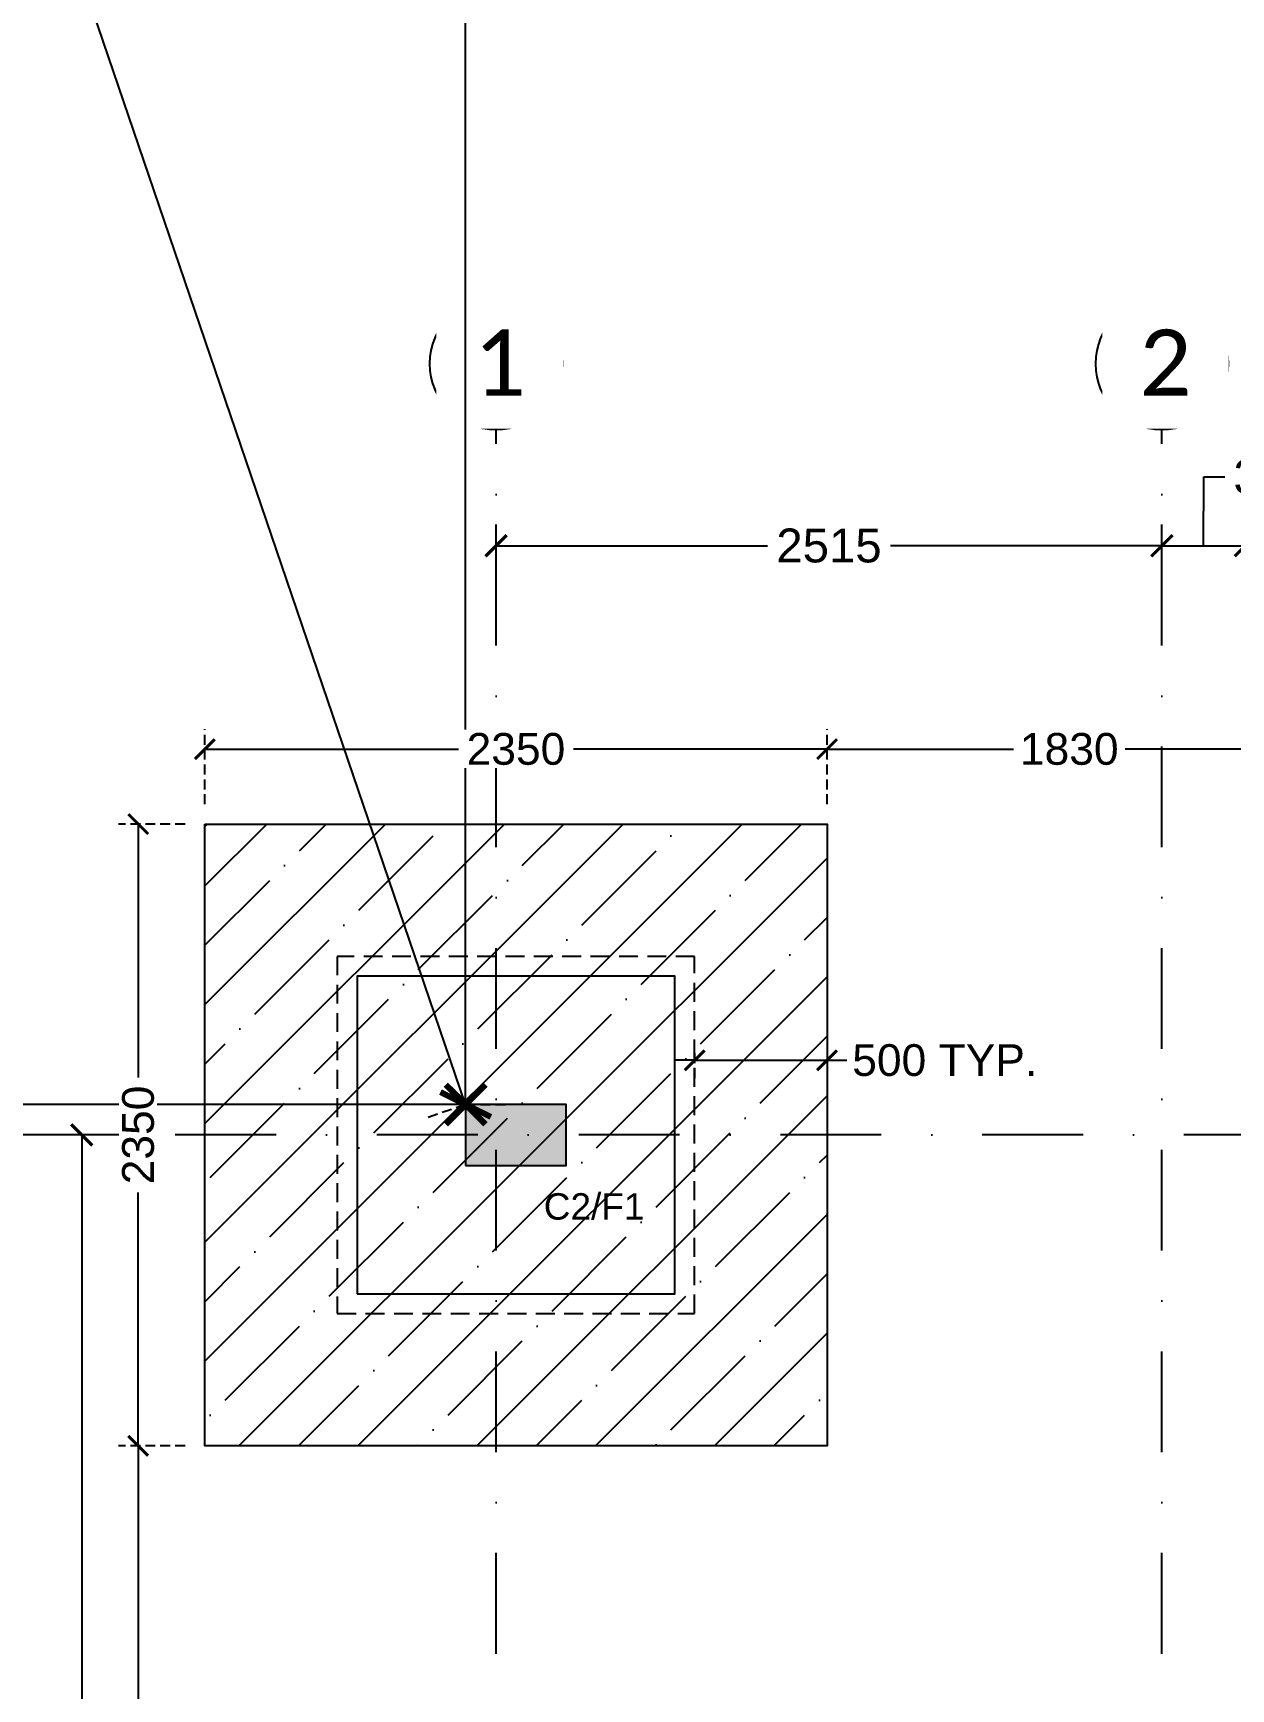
# Model space of a CAD drawing. Header units: millimetres. Extents: x -176651 to 388869, y -19158 to 486614.
# Drawn here: x 254788 to 259313, y 179806 to 186064 of the extents above; entities that cross this region are included whole.
import ezdxf
from ezdxf.xclip import XClip

# ---------------------------------------------------------------- set-up
doc = ezdxf.new("R2010")
doc.units = ezdxf.units.MM
doc.header["$LTSCALE"] = 150
doc.header["$XCLIPFRAME"] = 2
for name, pattern in [('1625E_Footing Layout$0$HIDDEN2', [4.7625, 3.175, -1.5875]), ('1625E_Grid$0$DASHDOTX2', [50.8, 25.4, -12.7, 0, -12.7]), ('3BHK-W(SB)$0$HIDDEN', [0.375, 0.25, -0.125])]:
    doc.linetypes.add(name, pattern=pattern)
for name, color, linetype in [('1625E_Columns$0$ad-Column', 3, 'Continuous'), ('1625E_Columns$0$ad-Column Hatch', 125, 'Continuous'), ('1625E_Footing Layout$0$ad-External Dimensions', 6, 'Continuous'), ('1625E_Footing Layout$0$ad-Footing line', 2, 'Continuous'), ('1625E_Footing Layout$0$ad-Foundation text', 4, 'Continuous'), ('1625E_Footing Layout$0$ad-PCC line', 8, '1625E_Footing Layout$0$HIDDEN2'), ('1625E_Grid$0$ad-Grid', 8, '1625E_Grid$0$DASHDOTX2'), ('1625E_Grid$0$ad-Text main', 7, 'Continuous'), ('ad-Wall hatch', 8, 'Continuous'), ("Plot's Boundary$0$ad-Road", 8, 'Continuous'), ("Plot's Boundary$0$ad-Road Hatch", 8, 'Continuous')]:
    doc.layers.add(name, color=color, linetype=linetype)
doc.layers.add('1625E_Grid$0$ad-Dimension', color=6, linetype='Continuous', lineweight=0)
for name, color, linetype, true_color in [('ad-Dimension', 5, 'Continuous', 0x0000ff), ('ad-External Dimension', 5, 'Continuous', 0x0000ff), ('ad-Footing Excavation', 30, 'Continuous', 0xff7f00)]:
    doc.layers.add(name, color=color, linetype=linetype, true_color=true_color)
doc.layers.get('1625E_Footing Layout$0$ad-External Dimensions').off()
doc.styles.add('1625E_Footing Layout$0$Standard', font='arial.ttf')
doc.styles.add('1625E_Grid$0$Standard', font='arial.ttf')
doc.styles.get("Standard").update_dxf_attribs({"font": 'arial.ttf'})
doc.dimstyles.new('1625E_Grid$0$A-75-DIM-INT (Framing)', dxfattribs={"dimscale": 100, "dimtxt": 1.6, "dimasz": 1, "dimexe": 1, "dimexo": 1, "dimgap": 0.5, "dimtad": 0, "dimdec": 0, "dimdsep": 46, "dimtxsty": '1625E_Grid$0$Standard', "dimblk": '1625E_Grid$0$_ArchTick', "dimcen": 0.025, "dimclrd": 5, "dimclre": 5, "dimclrt": 256, "dimazin": 2, "dimtfac": 1, "dimtdec": 0, "dimtmove": 1, "dimatfit": 0, "dimldrblk": '1625E_Grid$0$_ArchTick', "dimfxl": 1, "dimfxlon": 1, "dimtfill": 1, "dimtolj": 1, "dimtzin": 0, "dimarcsym": 0})
doc.dimstyles.new('A-75-DIM-INT (Framing)', dxfattribs={"dimscale": 100, "dimtxt": 1.6, "dimasz": 1, "dimexe": 1, "dimexo": 1, "dimgap": 0.5, "dimtad": 0, "dimdec": 0, "dimdsep": 46, "dimtxsty": 'Standard', "dimblk": 'ARCHTICK', "dimcen": 0.025, "dimclrd": 5, "dimclre": 5, "dimclrt": 256, "dimazin": 2, "dimtfac": 1, "dimtdec": 0, "dimtmove": 1, "dimatfit": 0, "dimldrblk": 'ARCHTICK', "dimfxl": 1, "dimfxlon": 1, "dimtfill": 1, "dimtolj": 1, "dimtzin": 0, "dimarcsym": 0})

# ---------------------------------------------------------------- blocks, each defined once
blk = doc.blocks.new('1625E_Grid$0$_ArchTick')
at = {"color": 0, "linetype": 'ByBlock', "const_width": 0.15}
blk.add_lwpolyline([(-0.5, -0.5), (0.5, 0.5)], dxfattribs=at)
blk = doc.blocks.new('*D331')
at = {"layer": '1625E_Grid$0$ad-Dimension', "lineweight": -2, "transparency": 16777216}
for p, q in [((115, 15369.9), (115, 15812)), ((2630, 15431.9), (2630, 15812)), ((115, 15732), (1139.8, 15732)), ((2630, 15732), (1605.2, 15732))]:
    blk.add_line(p, q, dxfattribs=at)
at = {"layer": '1625E_Grid$0$ad-Dimension', "lineweight": -2, "transparency": 16777216, "xscale": 80, "yscale": 80, "zscale": 80, "rotation": 180}
blk.add_blockref('1625E_Grid$0$_ArchTick', (115, 15732), dxfattribs=at)
at = {"layer": '1625E_Grid$0$ad-Dimension', "lineweight": -2, "transparency": 16777216, "xscale": 80, "yscale": 80, "zscale": 80}
blk.add_blockref('1625E_Grid$0$_ArchTick', (2630, 15732), dxfattribs=at)
at = {"layer": '1625E_Grid$0$ad-Dimension', "transparency": 16777216, "insert": (1372.5, 15732), "char_height": 128, "attachment_point": 5, "style": '1625E_Grid$0$Standard', "bg_fill": 3, "box_fill_scale": 1.1, "bg_fill_color": 256, "bg_fill_true_color": 13158600, "bg_fill_transparency": 0}
blk.add_mtext('\\A1;2515', dxfattribs=at)
blk = doc.blocks.new('*D332')
at = {"layer": '1625E_Grid$0$ad-Dimension', "lineweight": -2, "transparency": 16777216}
for p, q in [((2787.5, 15732), (2788, 15992.4)), ((2788, 15992.4), (2868, 15992.4)), ((2630, 15369.9), (2630, 15812)), ((2945, 15431.9), (2945, 15812)), ((2630, 15732), (2945, 15732))]:
    blk.add_line(p, q, dxfattribs=at)
at = {"layer": '1625E_Grid$0$ad-Dimension', "lineweight": -2, "transparency": 16777216, "xscale": 80, "yscale": 80, "zscale": 80, "rotation": 180}
blk.add_blockref('1625E_Grid$0$_ArchTick', (2630, 15732), dxfattribs=at)
at = {"layer": '1625E_Grid$0$ad-Dimension', "lineweight": -2, "transparency": 16777216, "xscale": 80, "yscale": 80, "zscale": 80}
blk.add_blockref('1625E_Grid$0$_ArchTick', (2945, 15732), dxfattribs=at)
at = {"layer": '1625E_Grid$0$ad-Dimension', "transparency": 16777216, "insert": (3049.8, 15992.4), "char_height": 128, "attachment_point": 5, "style": '1625E_Grid$0$Standard', "bg_fill": 3, "box_fill_scale": 1.1, "bg_fill_color": 256, "bg_fill_true_color": 13158600, "bg_fill_transparency": 0}
blk.add_mtext('\\A1;315', dxfattribs=at)
blk = doc.blocks.new('*D327')
at = {"layer": '1625E_Grid$0$ad-Dimension', "lineweight": -2, "transparency": 16777216}
for p, q in [((-1202, 13505), (-1530, 13505)), ((-1450, 13505), (-1450, 11366.7)), ((-1450, 8760), (-1450, 10898.3)), ((-1202, 8760), (-1530, 8760))]:
    blk.add_line(p, q, dxfattribs=at)
at = {"layer": '1625E_Grid$0$ad-Dimension', "lineweight": -2, "transparency": 16777216, "xscale": 80, "yscale": 80, "zscale": 80}
for p, rotation in [((-1450, 13505), 90), ((-1450, 8760), 270)]:
    blk.add_blockref('1625E_Grid$0$_ArchTick', p, dxfattribs=dict(at, rotation=rotation))
at = {"layer": '1625E_Grid$0$ad-Dimension', "transparency": 16777216, "insert": (-1450, 11132.5), "char_height": 128, "attachment_point": 5, "rotation": 90, "style": '1625E_Grid$0$Standard', "bg_fill": 3, "box_fill_scale": 1.1, "bg_fill_color": 257, "bg_fill_transparency": 0}
blk.add_mtext('\\A1;4745', dxfattribs=at)
blk = doc.blocks.new('1625E_Columns$0$zw$6AA0')
at = {"layer": '1625E_Columns$0$ad-Column Hatch', "transparency": 33554687}
h = blk.add_hatch(color=256, dxfattribs=at)
h.dxf.hatch_style = 1
h.paths.add_polyline_path([(0, -230), (380, -230), (380, 0), (0, 0)])
at = {"layer": '1625E_Columns$0$ad-Column'}
blk.add_lwpolyline([(0, -230), (380, -230), (380, 0), (0, 0)], close=True, dxfattribs=at)
blk = doc.blocks.new('1625E_Columns')
at = {"layer": '1625E_Columns$0$ad-Column', "rotation": 359.9999999999993}
blk.add_blockref('1625E_Columns$0$zw$6AA0', (0, 13620), dxfattribs=at)
blk = doc.blocks.new('1625E_Footing Layout$0$zw$D00E')
at = {"layer": '1625E_Footing Layout$0$ad-Footing line'}
blk.add_lwpolyline([(-12530, -715), (-11330, -715), (-11330, 485), (-12530, 485)], close=True, dxfattribs=at)
at = {"layer": '1625E_Footing Layout$0$ad-PCC line', "ltscale": 0.15}
blk.add_lwpolyline([(-12605, -790), (-11255, -790), (-11255, 560), (-12605, 560)], close=True, dxfattribs=at)
blk = doc.blocks.new('1625E_Footing Layout$0$zw$3F63')
at = {"layer": '1625E_Footing Layout$0$ad-Foundation text', "insert": (-11634.8, -385.8), "char_height": 100, "width": 349.312, "attachment_point": 5, "style": '1625E_Footing Layout$0$Standard'}
blk.add_mtext('\\pxt5;C2/F1', dxfattribs=at)
blk = doc.blocks.new("Plot's Boundary$0$A$C4fb60e89")
at = {"layer": "Plot's Boundary$0$ad-Road Hatch", "ltscale": 5, "transparency": 33554687}
h = blk.add_hatch(dxfattribs=at)
h.set_pattern_fill('AR-HBONE', color=256, scale=15)
h.set_pattern_definition([(45, (-193247.7, -428758.8), (0, 2155.2615), [4572, -1524]), (135, (-192170.1, -427681.1), (2e-13, 2155.2615), [4572, -1524])])
h.paths.add_polyline_path([(175594.5, -250241), (169177.9, -249341.1), (167473.5, -249057.1), (167473.5, -138693.9), (101313.5, -138693.9), (101313.5, -199953.9), (101307.7, -237994.6), (101040.4, -268291), (101007.7, -280967.7), (101066.4, -293683.6), (101242.5, -311127.2), (100909.9, -319343.6), (100949.1, -333937.5), (100668.7, -366959.6), (100727.3, -390982.9), (100668.7, -404585.6), (100538.2, -420418.5), (100466.5, -428758.8), (92426.2, -427265.5), (92163.5, -427209.5), (92163.5, -321453.9), (24803.5, -321453.9), (24803.5, -412960.5), (15653.5, -411028.6), (15653.5, -321452.2), (-19535.1, -321452.2), (-34427.5, -319476.7), (-65207.4, -315394.6), (-171770.1, -301268.1), (-185853.9, -298333.1), (-193247.7, -296831.5), (-193244, -292907.6), (-191913.8, -285219.4), (-191838.8, -284678.8), (-183397.4, -286393.2), (-169722.9, -289242.8), (-53141.2, -304697.5), (-18730.1, -309262.2), (15653.3, -309262.2), (15653.5, 703.4), (24803.5, 1114.6), (24803.5, -129543.9), (92163.5, -129543.9), (92163.5, 15133.3), (101313.5, 17712.8), (101313.5, -129543.9), (167473.5, -129543.9), (167473.5, 35551.6), (175738, 37855), (175848.8, 28595.3), (175835.8, 25947.4), (175777.1, 14040.5), (175855.3, 2315.8), (175659.7, -18036.1), (175731.4, -34038.6), (175718.4, -46839.2), (175672.7, -63402.4), (175816.2, -82071.9), (175542.3, -106356), (175490.2, -124640.8), (175574.9, -145018.8), (175731.4, -168892), (175796.6, -181268.8), (175796.6, -192667.4), (175744.5, -208200.3), (175829.2, -223276.8), (175887.9, -234871.1)])
h.paths.add_polyline_path([(24803.5, -309263.9), (92163.5, -309263.9), (92163.5, -138693.9), (24803.5, -138693.9)], flags=16)
blk = doc.blocks.new("Plot's Boundary")
at = {"layer": "Plot's Boundary$0$ad-Road", "ltscale": 5}
blk.add_blockref("Plot's Boundary$0$A$C4fb60e89", (191838.8, 428758.8), dxfattribs=at)
blk = doc.blocks.new('_ArchTick')
at = {"color": 0, "linetype": 'ByBlock', "const_width": 0.15}
blk.add_lwpolyline([(-0.5, -0.5), (0.5, 0.5)], dxfattribs=at)
blk = doc.blocks.new('*D375')
at = {"layer": 'ad-Dimension', "linetype": '3BHK-W(SB)$0$HIDDEN', "lineweight": -2, "transparency": 16777216}
for p, q in [((-1500, 17900), (150, 17900)), ((0, 0), (150, 0))]:
    blk.add_line(p, q, dxfattribs=at)
at = {"layer": 'ad-Dimension', "lineweight": -2, "transparency": 16777216}
for p, q in [((0, 17900), (0, 9464.9)), ((0, 0), (0, 8435.1))]:
    blk.add_line(p, q, dxfattribs=at)
at = {"layer": 'ad-Dimension', "lineweight": -2, "transparency": 16777216, "xscale": 150, "yscale": 150, "zscale": 150}
for p, rotation in [((0, 17900), 90), ((0, 0), 270)]:
    blk.add_blockref('_ArchTick', p, dxfattribs=dict(at, rotation=rotation))
at = {"layer": 'ad-Dimension', "transparency": 16777216, "insert": (0, 8950), "char_height": 240, "attachment_point": 5, "rotation": 90, "bg_fill": 3, "box_fill_scale": 1.1, "bg_fill_color": 256, "bg_fill_true_color": 13158600, "bg_fill_transparency": 0}
blk.add_mtext('\\A1;17900', dxfattribs=at)
blk = doc.blocks.new('*D376')
at = {"layer": 'ad-Dimension', "linetype": '3BHK-W(SB)$0$HIDDEN', "lineweight": -2, "transparency": 16777216}
for p, q in [((-6100, 17900), (-6242, 17851.6)), ((0, 0), (-142, -48.4))]:
    blk.add_line(p, q, dxfattribs=at)
at = {"layer": 'ad-Dimension', "lineweight": -2, "transparency": 16777216}
for p, q in [((-6100, 17900), (-3208.7, 9415.8)), ((0, 0), (-2891.3, 8484.2))]:
    blk.add_line(p, q, dxfattribs=at)
at = {"layer": 'ad-Dimension', "lineweight": -2, "transparency": 16777216, "xscale": 150, "yscale": 150, "zscale": 150}
for p, rotation in [((-6100, 17900), 108.818192468558), ((0, 0), 288.818192468558)]:
    blk.add_blockref('_ArchTick', p, dxfattribs=dict(at, rotation=rotation))
at = {"layer": 'ad-Dimension', "transparency": 16777216, "insert": (-3050, 8950), "char_height": 240, "attachment_point": 5, "rotation": 288.81819, "bg_fill": 3, "box_fill_scale": 1.1, "bg_fill_color": 256, "bg_fill_true_color": 13158600, "bg_fill_transparency": 0}
blk.add_mtext('\\A1;18911', dxfattribs=at)
blk = doc.blocks.new('*D377')
at = {"layer": 'ad-Dimension', "linetype": '3BHK-W(SB)$0$HIDDEN', "lineweight": -2, "transparency": 16777216}
for p, q in [((-6100, 910), (-6100, -150)), ((0, 0), (0, 150))]:
    blk.add_line(p, q, dxfattribs=at)
at = {"layer": 'ad-Dimension', "lineweight": -2, "transparency": 16777216}
for p, q in [((-6100, 0), (-3483.6, 0)), ((0, 0), (-2616.4, 0))]:
    blk.add_line(p, q, dxfattribs=at)
at = {"layer": 'ad-Dimension', "lineweight": -2, "transparency": 16777216, "xscale": 150, "yscale": 150, "zscale": 150, "rotation": 180}
blk.add_blockref('_ArchTick', (-6100, 0), dxfattribs=at)
at = {"layer": 'ad-Dimension', "lineweight": -2, "transparency": 16777216, "xscale": 150, "yscale": 150, "zscale": 150}
blk.add_blockref('_ArchTick', (0, 0), dxfattribs=at)
at = {"layer": 'ad-Dimension', "transparency": 16777216, "insert": (-3050, 0), "char_height": 240, "attachment_point": 5, "bg_fill": 3, "box_fill_scale": 1.1, "bg_fill_color": 256, "bg_fill_true_color": 13158600, "bg_fill_transparency": 0}
blk.add_mtext('\\A1;6100', dxfattribs=at)
blk = doc.blocks.new('*D381')
at = {"layer": 'ad-External Dimension', "linetype": '3BHK-W(SB)$0$HIDDEN', "lineweight": -2, "transparency": 16777216}
for p, q in [((-985, 1135), (-985, 1418.3)), ((1365, 1135), (1365, 1418.3))]:
    blk.add_line(p, q, dxfattribs=at)
at = {"layer": 'ad-External Dimension', "lineweight": -2, "transparency": 16777216}
for p, q in [((-985, 1343.3), (-27.5, 1343.3)), ((1365, 1343.3), (407.5, 1343.3))]:
    blk.add_line(p, q, dxfattribs=at)
at = {"layer": 'ad-External Dimension', "lineweight": -2, "transparency": 16777216, "xscale": 75, "yscale": 75, "zscale": 75, "rotation": 180}
blk.add_blockref('_ArchTick', (-985, 1343.3), dxfattribs=at)
at = {"layer": 'ad-External Dimension', "lineweight": -2, "transparency": 16777216, "xscale": 75, "yscale": 75, "zscale": 75}
blk.add_blockref('_ArchTick', (1365, 1343.3), dxfattribs=at)
at = {"layer": 'ad-External Dimension', "transparency": 16777216, "insert": (190, 1343.3), "char_height": 120, "attachment_point": 5, "bg_fill": 3, "box_fill_scale": 1.1, "bg_fill_color": 256, "bg_fill_true_color": 13158600, "bg_fill_transparency": 0}
blk.add_mtext('\\A1;2350', dxfattribs=at)
blk = doc.blocks.new('*D382')
at = {"layer": 'ad-External Dimension', "linetype": '3BHK-W(SB)$0$HIDDEN', "lineweight": -2, "transparency": 16777216}
for p, q in [((1365, 1135), (1365, 1418.3)), ((3195, 1135), (3195, 1418.3))]:
    blk.add_line(p, q, dxfattribs=at)
at = {"layer": 'ad-External Dimension', "lineweight": -2, "transparency": 16777216}
for p, q in [((1365, 1343.3), (2069.2, 1343.3)), ((3195, 1343.3), (2490.8, 1343.3))]:
    blk.add_line(p, q, dxfattribs=at)
at = {"layer": 'ad-External Dimension', "lineweight": -2, "transparency": 16777216, "xscale": 75, "yscale": 75, "zscale": 75, "rotation": 180}
blk.add_blockref('_ArchTick', (1365, 1343.3), dxfattribs=at)
at = {"layer": 'ad-External Dimension', "lineweight": -2, "transparency": 16777216, "xscale": 75, "yscale": 75, "zscale": 75}
blk.add_blockref('_ArchTick', (3195, 1343.3), dxfattribs=at)
at = {"layer": 'ad-External Dimension', "transparency": 16777216, "insert": (2280, 1343.3), "char_height": 120, "attachment_point": 5, "bg_fill": 3, "box_fill_scale": 1.1, "bg_fill_color": 256, "bg_fill_true_color": 13158600, "bg_fill_transparency": 0}
blk.add_mtext('\\A1;1830', dxfattribs=at)
blk = doc.blocks.new('*D430')
at = {"layer": 'ad-External Dimension', "linetype": '3BHK-W(SB)$0$HIDDEN', "lineweight": -2, "transparency": 16777216}
for p, q in [((-1060, -1290), (-1312, -1290)), ((-1060, -3685), (-1312, -3685))]:
    blk.add_line(p, q, dxfattribs=at)
at = {"layer": 'ad-External Dimension', "lineweight": -2, "transparency": 16777216}
for p, q in [((-1237, -1290), (-1237, -2269.3)), ((-1237, -3685), (-1237, -2705.7))]:
    blk.add_line(p, q, dxfattribs=at)
at = {"layer": 'ad-External Dimension', "lineweight": -2, "transparency": 16777216, "xscale": 75, "yscale": 75, "zscale": 75}
for p, rotation in [((-1237, -1290), 90), ((-1237, -3685), 270)]:
    blk.add_blockref('_ArchTick', p, dxfattribs=dict(at, rotation=rotation))
at = {"layer": 'ad-External Dimension', "transparency": 16777216, "insert": (-1237, -2487.5), "char_height": 120, "attachment_point": 5, "rotation": 90, "bg_fill": 3, "box_fill_scale": 1.1, "bg_fill_color": 256, "bg_fill_true_color": 13158600, "bg_fill_transparency": 0}
blk.add_mtext('\\A1;2395', dxfattribs=at)
blk = doc.blocks.new('*D431')
at = {"layer": 'ad-External Dimension', "linetype": '3BHK-W(SB)$0$HIDDEN', "lineweight": -2, "transparency": 16777216}
for p, q in [((-1060, 1060), (-1312, 1060)), ((-1060, -1290), (-1312, -1290))]:
    blk.add_line(p, q, dxfattribs=at)
at = {"layer": 'ad-External Dimension', "lineweight": -2, "transparency": 16777216}
for p, q in [((-1237, 1060), (-1237, 102.5)), ((-1237, -1290), (-1237, -332.5))]:
    blk.add_line(p, q, dxfattribs=at)
at = {"layer": 'ad-External Dimension', "lineweight": -2, "transparency": 16777216, "xscale": 75, "yscale": 75, "zscale": 75}
for p, rotation in [((-1237, 1060), 90), ((-1237, -1290), 270)]:
    blk.add_blockref('_ArchTick', p, dxfattribs=dict(at, rotation=rotation))
at = {"layer": 'ad-External Dimension', "transparency": 16777216, "insert": (-1237, -115), "char_height": 120, "attachment_point": 5, "rotation": 90, "bg_fill": 3, "box_fill_scale": 1.1, "bg_fill_color": 256, "bg_fill_true_color": 13158600, "bg_fill_transparency": 0}
blk.add_mtext('\\A1;2350', dxfattribs=at)
blk = doc.blocks.new('*D453')
at = {"layer": 'ad-External Dimension', "linetype": '3BHK-W(SB)$0$HIDDEN', "lineweight": -2, "transparency": 16777216}
for p, q in [((865, 193.7), (865, 92.2)), ((1365, 193.7), (1365, 92.2))]:
    blk.add_line(p, q, dxfattribs=at)
at = {"layer": 'ad-External Dimension', "lineweight": -2, "transparency": 16777216}
for p, q in [((865, 167.2), (790, 167.2)), ((865, 167.2), (1365, 167.2)), ((1365, 167.2), (1440, 167.2))]:
    blk.add_line(p, q, dxfattribs=at)
at = {"layer": 'ad-External Dimension', "lineweight": -2, "transparency": 16777216, "xscale": 75, "yscale": 75, "zscale": 75}
blk.add_blockref('_ArchTick', (865, 167.2), dxfattribs=at)
at = {"layer": 'ad-External Dimension', "lineweight": -2, "transparency": 16777216, "xscale": 75, "yscale": 75, "zscale": 75, "rotation": 180}
blk.add_blockref('_ArchTick', (1365, 167.2), dxfattribs=at)
at = {"layer": 'ad-External Dimension', "transparency": 16777216, "insert": (1809.7, 167.2), "char_height": 120, "attachment_point": 5, "bg_fill": 3, "box_fill_scale": 1.1, "bg_fill_color": 256, "bg_fill_true_color": 13158600, "bg_fill_transparency": 0}
blk.add_mtext('\\A1;500 TYP.', dxfattribs=at)
blk = doc.blocks.new('zw$13E6')
at = {"layer": 'ad-Wall hatch', "transparency": 33554687}
h = blk.add_hatch(dxfattribs=at)
h.set_pattern_fill('ANSI35', color=256, scale=50)
h.set_pattern_definition([(45, (-985, -1290), (-224.506, 224.506), []), (45, (-760.5, -1290), (-224.506, 224.506), [396.875, -79.375, 0, -79.375])])
h.paths.add_polyline_path([(-985, 1060), (1365, 1060), (1365, -1290), (-985, -1290)])
at = {"layer": 'ad-Footing Excavation'}
blk.add_lwpolyline([(-985, 1060), (1365, 1060), (1365, -1290), (-985, -1290)], close=True, dxfattribs=at)
blk = doc.blocks.new('1625E_Grid')
at = {"layer": '1625E_Grid$0$ad-Grid', "ltscale": 0.1}
for points in [[(115, -4460), (115, 16170)], [(2630, -4460), (2630, 16170)], [(16050, 13505), (-1950, 13505)]]:
    blk.add_lwpolyline(points, dxfattribs=at)
at = {"layer": '1625E_Grid$0$ad-Grid', "color": 7, "linetype": 'ByBlock'}
for centre in [(115, 16420), (2630, 16420)]:
    blk.add_circle(centre, 250, dxfattribs=at)
at = {"layer": '1625E_Grid$0$ad-Text main', "char_height": 250, "width": 227.385, "attachment_point": 5, "style": '1625E_Grid$0$Standard', "bg_fill": 2}
for s, insert in [('{\\fCalibri|b0|i0|c0|p34;1}', (128.5, 16424)), ('{\\fCalibri|b0|i0|c0|p34;2}', (2643.5, 16424))]:
    blk.add_mtext(s, dxfattribs=dict(at, insert=insert))
at = {"layer": '1625E_Grid$0$ad-Dimension'}
dim = blk.add_linear_dim(base=(2630, 15732), p1=(115, 15289.9), p2=(2630, 15351.9), dimstyle='1625E_Grid$0$A-75-DIM-INT (Framing)', override={"dimscale": 80, "dimblk": '1625E_Grid$0$_ArchTick', "dimclrd": 256, "dimclre": 256, "dimfxl": 10, "dimtfill": 1, "dimtfillclr": 0}, dxfattribs=at)
dim.commit()
dim.dimension.update_dxf_attribs({"geometry": '*D331', "text_midpoint": (1372.5, 15732)})
dim = blk.add_linear_dim(base=(-1450, 8760), p1=(-1122, 13505), p2=(-1122, 8760), angle=90, dimstyle='1625E_Grid$0$A-75-DIM-INT (Framing)', override={"dimscale": 80, "dimblk": '1625E_Grid$0$_ArchTick', "dimclrd": 256, "dimclre": 256, "dimfxl": 10, "dimtfill": 1, "dimtfillclr": 0}, dxfattribs=at)
dim.commit()
dim.dimension.update_dxf_attribs({"geometry": '*D327', "text_midpoint": (-1450, 11132.5)})
dim = blk.add_linear_dim(base=(2945, 15732), p1=(2630, 15289.9), p2=(2945, 15351.9), dimstyle='1625E_Grid$0$A-75-DIM-INT (Framing)', override={"dimscale": 80, "dimblk": '1625E_Grid$0$_ArchTick', "dimclrd": 256, "dimclre": 256, "dimfxl": 10, "dimtfill": 1, "dimtfillclr": 0}, dxfattribs=at)
dim.commit()
dim.dimension.update_dxf_attribs({"geometry": '*D332', "text_midpoint": (2908, 15992.4), "dimtype": 128})
blk = doc.blocks.new('1625E_Footing Layout')
ref = blk.add_blockref("Plot's Boundary", (0, 0))
XClip(ref).set_block_clipping_path([(245322.2775057808, 154244.8999686334), (289002.2775057808, 204914.8999686334)])
blk.add_blockref('1625E_Grid', (256422.3, 168394.9))
at = {"layer": '1625E_Footing Layout$0$ad-External Dimensions'}
for name, p in [('1625E_Footing Layout$0$zw$D00E', (268542.3, 182014.9)), ('1625E_Columns', (256422.3, 168394.9)), ('1625E_Footing Layout$0$zw$3F63', (268542.3, 182014.9))]:
    blk.add_blockref(name, p, dxfattribs=at)
blk = doc.blocks.new('zw$67AC')
at = {"layer": 'ad-Dimension'}
dim = blk.add_linear_dim(base=(0, 0), p1=(-6100, 17900), p2=(0, 0), angle=90, dimstyle='A-75-DIM-INT (Framing)', override={"dimscale": 150, "dimblk": 'ArchTick', "dimclrd": 256, "dimclre": 256, "dimfxl": 10, "dimtfill": 1, "dimtfillclr": 0}, dxfattribs=at)
dim.commit()
dim.dimension.update_dxf_attribs({"geometry": '*D375', "text_midpoint": (0, 8950)})
at = {"layer": 'ad-External Dimension'}
dim = blk.add_linear_dim(base=(1365, 167.2), p1=(865, 268.7), p2=(1365, 268.7), text='500 TYP.', dimstyle='A-75-DIM-INT (Framing)', override={"dimscale": 75, "dimtxsty": 'Standard', "dimblk": 'ArchTick', "dimclrd": 256, "dimclre": 256, "dimfxl": 10, "dimtfill": 1, "dimtfillclr": 0, "dimtolj": 1}, dxfattribs=at)
dim.commit()
dim.dimension.update_dxf_attribs({"geometry": '*D453', "text_midpoint": (1809.7, 167.2), "dimtype": 128})
dim = blk.add_linear_dim(base=(-1237, -1290), p1=(-985, -3685), p2=(-985, -1290), angle=90, dimstyle='A-75-DIM-INT (Framing)', override={"dimscale": 75, "dimblk": 'ArchTick', "dimclrd": 256, "dimclre": 256, "dimfxl": 10, "dimtfill": 1, "dimtfillclr": 0}, dxfattribs=at)
dim.commit()
dim.dimension.update_dxf_attribs({"geometry": '*D430', "text_midpoint": (-1237, -2487.5)})
at = {"layer": 'ad-Dimension'}
dim = blk.add_aligned_dim(p1=(-6100, 17900), p2=(0, 0), distance=0, dimstyle='A-75-DIM-INT (Framing)', override={"dimscale": 150, "dimblk": 'ArchTick', "dimclrd": 256, "dimclre": 256, "dimfxl": 10, "dimtfill": 1, "dimtfillclr": 0}, dxfattribs=at)
dim.commit()
dim.dimension.update_dxf_attribs({"geometry": '*D376', "text_midpoint": (-3050, 8950)})
dim = blk.add_linear_dim(base=(-6100, 0), p1=(0, 0), p2=(-6100, 1060), dimstyle='A-75-DIM-INT (Framing)', override={"dimscale": 150, "dimblk": 'ArchTick', "dimclrd": 256, "dimclre": 256, "dimfxl": 10, "dimtfill": 1, "dimtfillclr": 0}, dxfattribs=at)
dim.commit()
dim.dimension.update_dxf_attribs({"geometry": '*D377', "text_midpoint": (-3050, 0)})
at = {"layer": 'ad-External Dimension'}
dim = blk.add_linear_dim(base=(-985, 1343.3), p1=(1365, 1060), p2=(-985, 1060), dimstyle='A-75-DIM-INT (Framing)', override={"dimscale": 75, "dimblk": 'ArchTick', "dimclrd": 256, "dimclre": 256, "dimfxl": 10, "dimtfill": 1, "dimtfillclr": 0}, dxfattribs=at)
dim.commit()
dim.dimension.update_dxf_attribs({"geometry": '*D381', "text_midpoint": (190, 1343.3)})
dim = blk.add_linear_dim(base=(3195, 1343.3), p1=(1365, 1060), p2=(3195, 1060), dimstyle='A-75-DIM-INT (Framing)', override={"dimscale": 75, "dimblk": 'ArchTick', "dimclrd": 256, "dimclre": 256, "dimfxl": 10, "dimtfill": 1, "dimtfillclr": 0}, dxfattribs=at)
dim.commit()
dim.dimension.update_dxf_attribs({"geometry": '*D382', "text_midpoint": (2280, 1343.3)})
dim = blk.add_linear_dim(base=(-1237, 1060), p1=(-985, -1290), p2=(-985, 1060), angle=90, dimstyle='A-75-DIM-INT (Framing)', override={"dimscale": 75, "dimblk": 'ArchTick', "dimclrd": 256, "dimclre": 256, "dimfxl": 10, "dimtfill": 1, "dimtfillclr": 0}, dxfattribs=at)
dim.commit()
dim.dimension.update_dxf_attribs({"geometry": '*D431', "text_midpoint": (-1237, -115)})

msp = doc.modelspace()

# ---------------------------------------------------------------- block references
ref = msp.add_blockref('1625E_Footing Layout', (0, 0))
XClip(ref).set_block_clipping_path([(-176651.2716480088, -2838.4650931536), (388868.7283519913, 486613.8052760336)])

# ---------------------------------------------------------------- next in the draw order: block references
msp.add_blockref('zw$67AC', (256422.3, 182014.9))

# ---------------------------------------------------------------- next in the draw order: block references
at = {"layer": 'ad-Footing Excavation'}
msp.add_blockref('zw$13E6', (256422.3, 182014.9), dxfattribs=at)

doc.saveas('drawing.dxf')
